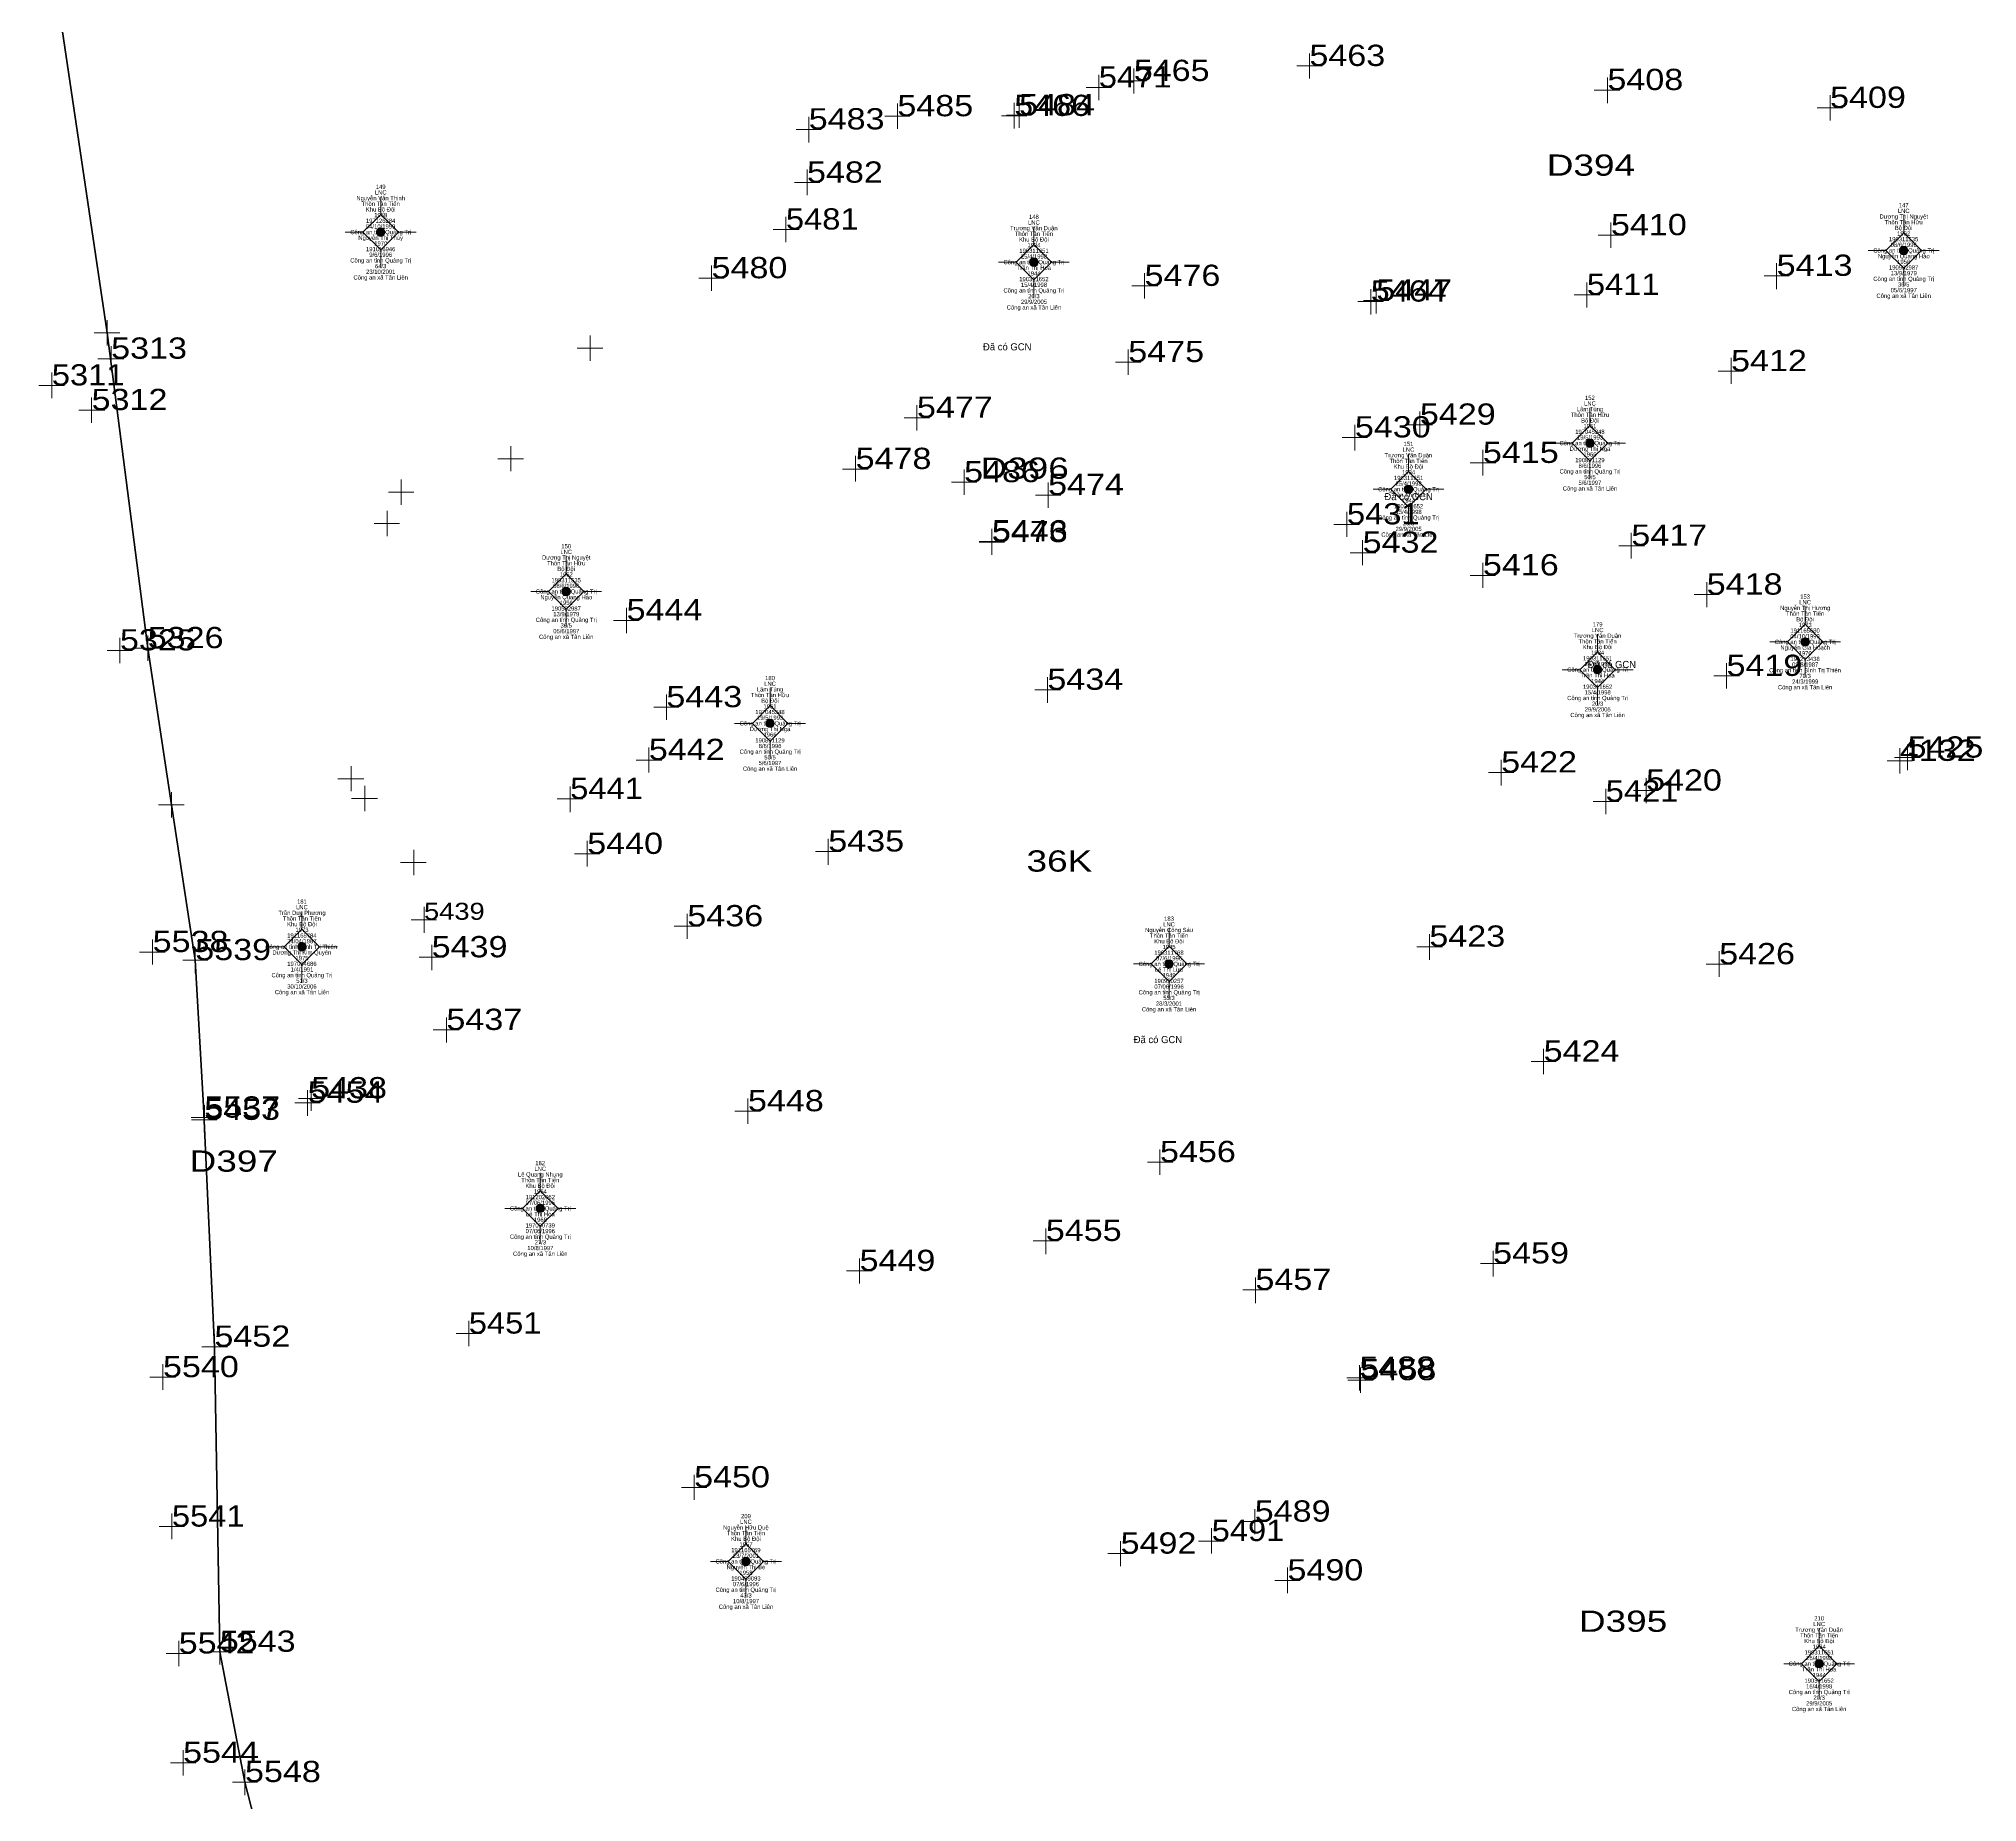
# Model space of a CAD drawing. Header units: metres. Extents: x 548949 to 550221, y 1836732 to 1838051.
# Drawn here: x 548998 to 549134.9, y 1837619.1 to 1837743.6 of the extents above; entities that cross this region are included whole.
import ezdxf
from ezdxf.enums import TextEntityAlignment as Align

# ---------------------------------------------------------------- set-up
doc = ezdxf.new("R2010")
doc.units = ezdxf.units.M
doc.header["$LTSCALE"] = 0.12
for name, color, linetype, lineweight in [('11', 7, 'Continuous', 13), ('4', 7, 'Continuous', 13), ('52', 7, 'Continuous', 35)]:
    doc.layers.add(name, color=color, linetype=linetype, lineweight=lineweight)
for name, color, linetype in [('15', 7, 'Continuous'), ('16', 7, 'Continuous'), ('5', 7, 'Continuous')]:
    doc.layers.add(name, color=color, linetype=linetype)

msp = doc.modelspace()

# ---------------------------------------------------------------- hatches: boundary and pattern name
at = {"layer": '11'}
for points in [[(549022.4795, 1837729.93, 1), (549021.8795, 1837729.93, 1)], [(549130.0095, 1837728.63, 1), (549129.4095, 1837728.63, 1)], [(549068.5995, 1837727.81, 1), (549067.9995, 1837727.81, 1)], [(549107.8595, 1837715.03, 1), (549107.2595, 1837715.03, 1)], [(549095.0495, 1837711.77, 1), (549094.4495, 1837711.77, 1)], [(549035.5795, 1837704.55, 1), (549034.9795, 1837704.55, 1)], [(549123.0495, 1837700.99, 1), (549122.4495, 1837700.99, 1)], [(549108.3995, 1837699.03, 1), (549107.7995, 1837699.03, 1)], [(549049.9695, 1837695.24, 1), (549049.3695, 1837695.24, 1)], [(549016.9195, 1837679.46, 1), (549016.3195, 1837679.46, 1)], [(549078.1395, 1837678.25, 1), (549077.5395, 1837678.25, 1)], [(549033.7495, 1837660.99, 1), (549033.1495, 1837660.99, 1)], [(549048.2695, 1837636.06, 1), (549047.6695, 1837636.06, 1)], [(549124.0395, 1837628.84, 1), (549123.4395, 1837628.84, 1)]]:
    msp.add_hatch(color=256, dxfattribs=at).paths.add_polyline_path(points)

# ---------------------------------------------------------------- linework, layer by layer
for p, q in [((549022.18, 1837732.43), (549022.18, 1837731.18)), ((549129.71, 1837731.13), (549129.71, 1837729.88)), ((549020.93, 1837729.93), (549019.68, 1837729.93)), ((549024.68, 1837729.93), (549023.43, 1837729.93)), ((549068.3, 1837730.31), (549068.3, 1837729.06)), ((549022.18, 1837728.68), (549022.18, 1837727.43)), ((549128.46, 1837728.63), (549127.21, 1837728.63)), ((549132.21, 1837728.63), (549130.96, 1837728.63)), ((549067.05, 1837727.81), (549065.8, 1837727.81)), ((549070.8, 1837727.81), (549069.55, 1837727.81)), ((549129.71, 1837727.38), (549129.71, 1837726.13)), ((549068.3, 1837726.56), (549068.3, 1837725.31)), ((549107.56, 1837717.53), (549107.56, 1837716.28)), ((549106.31, 1837715.03), (549105.06, 1837715.03)), ((549110.06, 1837715.03), (549108.81, 1837715.03)), ((549094.75, 1837714.27), (549094.75, 1837713.02)), ((549107.56, 1837713.78), (549107.56, 1837712.53)), ((549093.5, 1837711.77), (549092.25, 1837711.77)), ((549097.25, 1837711.77), (549096, 1837711.77)), ((549094.75, 1837710.52), (549094.75, 1837709.27)), ((549035.28, 1837707.05), (549035.28, 1837705.8)), ((549034.03, 1837704.55), (549032.78, 1837704.55)), ((549037.78, 1837704.55), (549036.53, 1837704.55)), ((549035.28, 1837703.3), (549035.28, 1837702.05)), ((549122.75, 1837703.49), (549122.75, 1837702.24)), ((549108.1, 1837701.53), (549108.1, 1837700.28)), ((549121.5, 1837700.99), (549120.25, 1837700.99)), ((549122.75, 1837699.74), (549122.75, 1837698.49)), ((549125.25, 1837700.99), (549124, 1837700.99)), ((549106.85, 1837699.03), (549105.6, 1837699.03)), ((549110.6, 1837699.03), (549109.35, 1837699.03)), ((549049.67, 1837697.74), (549049.67, 1837696.49)), ((549108.1, 1837697.78), (549108.1, 1837696.53)), ((549048.42, 1837695.24), (549047.17, 1837695.24)), ((549052.17, 1837695.24), (549050.92, 1837695.24)), ((549049.67, 1837693.99), (549049.67, 1837692.74)), ((549016.62, 1837681.96), (549016.62, 1837680.71)), ((549077.84, 1837680.75), (549077.84, 1837679.5)), ((549015.37, 1837679.46), (549014.12, 1837679.46)), ((549019.12, 1837679.46), (549017.87, 1837679.46)), ((549016.62, 1837678.21), (549016.62, 1837676.96)), ((549076.59, 1837678.25), (549075.34, 1837678.25)), ((549080.34, 1837678.25), (549079.09, 1837678.25)), ((549077.84, 1837677), (549077.84, 1837675.75)), ((549033.45, 1837663.49), (549033.45, 1837662.24)), ((549032.2, 1837660.99), (549030.95, 1837660.99)), ((549035.95, 1837660.99), (549034.7, 1837660.99)), ((549033.45, 1837659.74), (549033.45, 1837658.49)), ((549047.97, 1837638.56), (549047.97, 1837637.31)), ((549046.72, 1837636.06), (549045.47, 1837636.06)), ((549050.47, 1837636.06), (549049.22, 1837636.06)), ((549047.97, 1837634.81), (549047.97, 1837633.56)), ((549123.74, 1837631.34), (549123.74, 1837630.09)), ((549122.49, 1837628.84), (549121.24, 1837628.84)), ((549126.24, 1837628.84), (549124.99, 1837628.84)), ((549123.74, 1837627.59), (549123.74, 1837626.34))]:
    msp.add_line(p, q, dxfattribs=at)
for points in [[(549022.18, 1837731.18), (549020.93, 1837729.93), (549022.18, 1837728.68), (549023.43, 1837729.93)], [(549129.71, 1837729.88), (549128.46, 1837728.63), (549129.71, 1837727.38), (549130.96, 1837728.63)], [(549068.3, 1837729.06), (549067.05, 1837727.81), (549068.3, 1837726.56), (549069.55, 1837727.81)], [(549107.56, 1837716.28), (549106.31, 1837715.03), (549107.56, 1837713.78), (549108.81, 1837715.03)], [(549094.75, 1837713.02), (549093.5, 1837711.77), (549094.75, 1837710.52), (549096, 1837711.77)], [(549035.28, 1837705.8), (549034.03, 1837704.55), (549035.28, 1837703.3), (549036.53, 1837704.55)], [(549122.75, 1837702.24), (549121.5, 1837700.99), (549122.75, 1837699.74), (549124, 1837700.99)], [(549108.1, 1837700.28), (549106.85, 1837699.03), (549108.1, 1837697.78), (549109.35, 1837699.03)], [(549049.67, 1837696.49), (549048.42, 1837695.24), (549049.67, 1837693.99), (549050.92, 1837695.24)], [(549016.62, 1837680.71), (549015.37, 1837679.46), (549016.62, 1837678.21), (549017.87, 1837679.46)], [(549077.84, 1837679.5), (549076.59, 1837678.25), (549077.84, 1837677), (549079.09, 1837678.25)], [(549033.45, 1837662.24), (549032.2, 1837660.99), (549033.45, 1837659.74), (549034.7, 1837660.99)], [(549047.97, 1837637.31), (549046.72, 1837636.06), (549047.97, 1837634.81), (549049.22, 1837636.06)], [(549123.74, 1837630.09), (549122.49, 1837628.84), (549123.74, 1837627.59), (549124.99, 1837628.84)]]:
    msp.add_lwpolyline(points, close=True, dxfattribs=at)
for centre in [(549022.1795, 1837729.93), (549129.7095, 1837728.63), (549068.2995, 1837727.81), (549107.5595, 1837715.03), (549094.7495, 1837711.77), (549035.2795, 1837704.55), (549122.7495, 1837700.99), (549108.0995, 1837699.03), (549049.6695, 1837695.24), (549016.6195, 1837679.46), (549077.8395, 1837678.25), (549033.4495, 1837660.99), (549047.9695, 1837636.06), (549123.7395, 1837628.84)]:
    msp.add_circle(centre, 0.3, dxfattribs=at)
at = {"layer": '4'}
for p, q in [((549087.75, 1837740.77), (549087.75, 1837742.55)), ((549072.88, 1837739.25), (549072.88, 1837741.03)), ((549075.35, 1837739.71), (549075.35, 1837741.49)), ((549088.68, 1837741.66), (549086.86, 1837741.66)), ((549108.79, 1837739.03), (549108.79, 1837740.85)), ((549073.77, 1837740.14), (549071.99, 1837740.14)), ((549076.24, 1837740.6), (549074.42, 1837740.6)), ((549109.68, 1837739.96), (549107.86, 1837739.96)), ((549124.51, 1837737.81), (549124.51, 1837739.59)), ((549052.4, 1837736.26), (549052.4, 1837738.07)), ((549059.55, 1837738.11), (549057.77, 1837738.11)), ((549058.66, 1837737.22), (549058.66, 1837739)), ((549067.8, 1837738.13), (549066.02, 1837738.13)), ((549068.14, 1837738.18), (549066.36, 1837738.18)), ((549066.91, 1837737.24), (549066.91, 1837739.06)), ((549067.25, 1837737.29), (549067.25, 1837739.1)), ((549125.4, 1837738.7), (549123.61, 1837738.7)), ((549053.29, 1837737.18), (549051.51, 1837737.18)), ((549052.28, 1837732.53), (549052.28, 1837734.34)), ((549053.18, 1837733.42), (549051.39, 1837733.42)), ((549051.72, 1837730.11), (549049.9, 1837730.11)), ((549050.79, 1837729.22), (549050.79, 1837731)), ((549109.04, 1837728.82), (549109.04, 1837730.61)), ((549109.93, 1837729.71), (549108.15, 1837729.71)), ((549045.54, 1837725.78), (549045.54, 1837727.56)), ((549076.11, 1837725.24), (549076.11, 1837727.02)), ((549120.74, 1837725.91), (549120.74, 1837727.73)), ((549046.43, 1837726.67), (549044.65, 1837726.67)), ((549077.04, 1837726.13), (549075.22, 1837726.13)), ((549092.08, 1837724.1), (549092.08, 1837725.91)), ((549092.47, 1837724.18), (549092.47, 1837725.99)), ((549107.34, 1837724.6), (549107.34, 1837726.38)), ((549121.63, 1837726.84), (549119.85, 1837726.84)), ((549092.97, 1837725.02), (549091.16, 1837725.02)), ((549093.36, 1837725.1), (549091.58, 1837725.1)), ((549108.26, 1837725.49), (549106.45, 1837725.49)), ((549002.88, 1837721.92), (549002.88, 1837723.7)), ((549003.77, 1837722.81), (549001.95, 1837722.81)), ((549003.15, 1837720.1), (549003.15, 1837721.88)), ((549037.87, 1837721.73), (549036.05, 1837721.73)), ((549036.98, 1837720.84), (549036.98, 1837722.62)), ((549074.96, 1837719.86), (549074.96, 1837721.64)), ((549004.04, 1837720.99), (549002.22, 1837720.99)), ((549075.85, 1837720.75), (549074.07, 1837720.75)), ((549117.52, 1837719.22), (549117.52, 1837721.04)), ((548999.85, 1837719.1), (548998.04, 1837719.1)), ((548998.96, 1837718.21), (548998.96, 1837720.02)), ((549118.41, 1837720.11), (549116.6, 1837720.11)), ((549001.77, 1837716.47), (549001.77, 1837718.25)), ((549060.04, 1837715.93), (549060.04, 1837717.71)), ((549002.7, 1837717.36), (549000.88, 1837717.36)), ((549060.93, 1837716.82), (549059.15, 1837716.82)), ((549090.96, 1837714.5), (549090.96, 1837716.32)), ((549096.44, 1837716.33), (549094.66, 1837716.33)), ((549095.55, 1837715.44), (549095.55, 1837717.26)), ((549031.38, 1837713.04), (549031.38, 1837714.82)), ((549091.85, 1837715.43), (549090.07, 1837715.43)), ((549032.27, 1837713.93), (549030.45, 1837713.93)), ((549055.71, 1837712.31), (549055.71, 1837714.12)), ((549100.92, 1837713.63), (549099.11, 1837713.63)), ((549100, 1837712.74), (549100, 1837714.56)), ((549023.63, 1837710.68), (549023.63, 1837712.47)), ((549056.6, 1837713.2), (549054.78, 1837713.2)), ((549064.26, 1837712.27), (549062.48, 1837712.27)), ((549063.37, 1837711.38), (549063.37, 1837713.16)), ((549069.3, 1837710.47), (549069.3, 1837712.25)), ((549024.52, 1837711.57), (549022.74, 1837711.57)), ((549070.19, 1837711.36), (549068.41, 1837711.36)), ((549023.52, 1837709.35), (549021.71, 1837709.35)), ((549022.63, 1837708.46), (549022.63, 1837710.24)), ((549091.29, 1837709.29), (549089.48, 1837709.29)), ((549090.4, 1837708.4), (549090.4, 1837710.18)), ((549066.22, 1837708.09), (549064.44, 1837708.09)), ((549066.22, 1837708.04), (549064.44, 1837708.04)), ((549065.33, 1837707.2), (549065.33, 1837708.98)), ((549065.33, 1837707.15), (549065.33, 1837708.97)), ((549091.51, 1837706.4), (549091.51, 1837708.18)), ((549110.48, 1837706.89), (549110.48, 1837708.7)), ((549092.44, 1837707.29), (549090.62, 1837707.29)), ((549100, 1837704.8), (549100, 1837706.58)), ((549111.4, 1837707.78), (549109.59, 1837707.78)), ((549100.89, 1837705.69), (549099.11, 1837705.69)), ((549115.8, 1837703.44), (549115.8, 1837705.22)), ((549116.69, 1837704.33), (549114.91, 1837704.33)), ((549040.43, 1837702.51), (549038.62, 1837702.51)), ((549039.54, 1837701.62), (549039.54, 1837703.4)), ((549003.77, 1837699.5), (549003.77, 1837701.28)), ((549005.73, 1837699.66), (549005.73, 1837701.44)), ((549004.66, 1837700.39), (549002.88, 1837700.39)), ((549006.62, 1837700.55), (549004.84, 1837700.55)), ((549069.25, 1837696.68), (549069.25, 1837698.5)), ((549118.12, 1837698.59), (549116.31, 1837698.59)), ((549117.2, 1837697.7), (549117.2, 1837699.49)), ((549042.35, 1837695.49), (549042.35, 1837697.27)), ((549070.18, 1837697.61), (549068.36, 1837697.61)), ((549043.24, 1837696.38), (549041.46, 1837696.38)), ((549041.11, 1837691.76), (549041.11, 1837693.54)), ((549130.87, 1837692.82), (549129.06, 1837692.82)), ((549129.44, 1837691.7), (549129.44, 1837693.49)), ((549129.98, 1837691.93), (549129.98, 1837693.74)), ((549020.09, 1837690.44), (549020.09, 1837692.22)), ((549042.04, 1837692.65), (549040.22, 1837692.65)), ((549102.18, 1837691.77), (549100.4, 1837691.77)), ((549101.29, 1837690.84), (549101.29, 1837692.66)), ((549130.33, 1837692.59), (549128.55, 1837692.59)), ((549007.42, 1837688.59), (549007.42, 1837690.37)), ((549020.98, 1837691.33), (549019.16, 1837691.33)), ((549021.06, 1837689.05), (549021.06, 1837690.83)), ((549035.56, 1837688.98), (549035.56, 1837690.79)), ((549108.67, 1837688.83), (549108.67, 1837690.61)), ((549112.41, 1837690.49), (549110.63, 1837690.49)), ((549111.52, 1837689.6), (549111.52, 1837691.38)), ((549008.31, 1837689.48), (549006.49, 1837689.48)), ((549021.95, 1837689.94), (549020.13, 1837689.94)), ((549036.45, 1837689.9), (549034.64, 1837689.9)), ((549109.6, 1837689.72), (549107.78, 1837689.72)), ((549024.51, 1837684.52), (549024.51, 1837686.3)), ((549037.65, 1837686.02), (549035.86, 1837686.02)), ((549036.76, 1837685.13), (549036.76, 1837686.94)), ((549054.67, 1837686.19), (549052.89, 1837686.19)), ((549053.78, 1837685.26), (549053.78, 1837687.08)), ((549025.4, 1837685.41), (549023.58, 1837685.41)), ((549025.24, 1837680.48), (549025.24, 1837682.29)), ((549025.24, 1837680.44), (549025.24, 1837682.26)), ((549026.13, 1837681.37), (549024.34, 1837681.37)), ((549026.13, 1837681.37), (549024.35, 1837681.37)), ((549044.72, 1837680.91), (549042.9, 1837680.91)), ((549043.83, 1837680.02), (549043.83, 1837681.8)), ((549006.08, 1837678.2), (549006.08, 1837679.98)), ((549009.09, 1837677.6), (549009.09, 1837679.41)), ((549025.78, 1837677.8), (549025.78, 1837679.61)), ((549097.15, 1837679.47), (549095.33, 1837679.47)), ((549096.22, 1837678.54), (549096.22, 1837680.36)), ((549116.68, 1837677.34), (549116.68, 1837679.16)), ((549006.97, 1837679.09), (549005.16, 1837679.09)), ((549009.98, 1837678.52), (549008.2, 1837678.52)), ((549026.67, 1837678.72), (549024.89, 1837678.72)), ((549117.57, 1837678.23), (549115.76, 1837678.23)), ((549026.82, 1837672.7), (549026.82, 1837674.48)), ((549027.71, 1837673.59), (549025.89, 1837673.59)), ((549105.18, 1837671.36), (549103.4, 1837671.36)), ((549104.29, 1837670.47), (549104.29, 1837672.25)), ((549017.27, 1837667.87), (549017.27, 1837669.65)), ((549009.72, 1837666.35), (549009.72, 1837668.16)), ((549009.73, 1837666.51), (549009.73, 1837668.29)), ((549017.91, 1837668.45), (549016.13, 1837668.45)), ((549018.16, 1837668.76), (549016.38, 1837668.76)), ((549017.02, 1837667.52), (549017.02, 1837669.34)), ((549048.11, 1837666.96), (549048.11, 1837668.74)), ((549010.62, 1837667.4), (549008.8, 1837667.4)), ((549010.61, 1837667.24), (549008.82, 1837667.24)), ((549049, 1837667.85), (549047.18, 1837667.85)), ((549078.12, 1837664.26), (549076.31, 1837664.26)), ((549077.2, 1837663.37), (549077.2, 1837665.15)), ((549070.03, 1837658.69), (549068.25, 1837658.69)), ((549069.14, 1837657.76), (549069.14, 1837659.58)), ((549055.99, 1837655.68), (549055.99, 1837657.46)), ((549100.72, 1837656.18), (549100.72, 1837657.99)), ((549056.88, 1837656.57), (549055.06, 1837656.57)), ((549083.94, 1837654.3), (549083.94, 1837656.12)), ((549101.61, 1837657.1), (549099.83, 1837657.1)), ((549084.83, 1837655.23), (549083.05, 1837655.23)), ((549010.44, 1837650.3), (549010.44, 1837652.11)), ((549029.29, 1837652.15), (549027.51, 1837652.15)), ((549028.4, 1837651.26), (549028.4, 1837653.04)), ((549011.36, 1837651.22), (549009.55, 1837651.22)), ((549007.7, 1837649.07), (549005.88, 1837649.07)), ((549006.81, 1837648.18), (549006.81, 1837650)), ((549092.17, 1837649.03), (549090.39, 1837649.03)), ((549091.28, 1837648.14), (549091.28, 1837649.92)), ((549091.36, 1837647.97), (549091.36, 1837649.75)), ((549092.25, 1837648.86), (549090.47, 1837648.86)), ((549044.31, 1837640.4), (549044.31, 1837642.18)), ((549045.2, 1837641.29), (549043.42, 1837641.29)), ((549007.44, 1837637.63), (549007.44, 1837639.44)), ((549083.89, 1837637.98), (549083.89, 1837639.76)), ((549008.33, 1837638.52), (549006.55, 1837638.52)), ((549080.85, 1837636.61), (549080.85, 1837638.42)), ((549084.78, 1837638.87), (549083, 1837638.87)), ((549074.42, 1837635.72), (549074.42, 1837637.5)), ((549081.74, 1837637.5), (549079.92, 1837637.5)), ((549075.31, 1837636.61), (549073.53, 1837636.61)), ((549086.2, 1837633.83), (549086.2, 1837635.64)), ((549087.09, 1837634.72), (549085.31, 1837634.72)), ((549007.92, 1837628.67), (549007.92, 1837630.45)), ((549010.82, 1837628.79), (549010.82, 1837630.57)), ((549008.81, 1837629.56), (549007.03, 1837629.56)), ((549011.71, 1837629.68), (549009.93, 1837629.68)), ((549009.12, 1837621.84), (549007.34, 1837621.84)), ((549008.23, 1837620.95), (549008.23, 1837622.73)), ((549013.49, 1837620.48), (549011.71, 1837620.48)), ((549012.6, 1837619.56), (549012.6, 1837621.37))]:
    msp.add_line(p, q, dxfattribs=at)
at = {"layer": '52'}
for points in [[(549007.42, 1837689.48), (549005.73, 1837700.55), (549002.88, 1837722.81), (548999.59, 1837744.87)], [(549009.67, 1837668.2), (549009.09, 1837678.52), (549007.42, 1837689.48)], [(549012.6, 1837620.48), (549010.82, 1837629.68), (549010.44, 1837651.22), (549009.67, 1837668.2)], [(549015.71, 1837597.27), (549014.98, 1837611.12), (549012.6, 1837620.48)]]:
    msp.add_lwpolyline(points, dxfattribs=at)

# ---------------------------------------------------------------- texts
at = {"layer": '15'}
for s, p in [('Nguyễn Văn Thịnh', (549022.18, 1837732.18)), ('Thôn Tân Tiến', (549022.18, 1837731.78)), ('Khu Bộ Đội', (549022.18, 1837731.38)), ('Dương Thị Nguyệt', (549129.715, 1837730.88)), ('Công an tỉnh Quảng Trị', (549022.185, 1837729.78)), ('Nguyễn Thị Thúy', (549022.18, 1837729.38)), ('04/10/1999', (549022.175, 1837730.18)), ('197126284', (549022.175, 1837730.58)), ('Trương Văn Duận', (549068.295, 1837730.06)), ('Thôn Tân Tiến', (549068.3, 1837729.66)), ('Thôn Tân Hữu', (549129.705, 1837730.48)), ('Bộ Đội', (549129.705, 1837730.08)), ('Khu Bộ Đội', (549068.3, 1837729.26)), ('25/4/1998', (549068.305, 1837728.06)), ('Công an tỉnh Quảng Trị', (549129.715, 1837728.48)), ('Nguyễn Quang Hào', (549129.715, 1837728.08)), ('190311535', (549129.705, 1837729.28)), ('Công an tỉnh Quảng Trị', (549022.185, 1837727.78)), ('Công an tỉnh Quảng Trị', (549068.305, 1837727.66)), ('Trần Thị Hoa', (549068.295, 1837727.26)), ('190582987', (549129.705, 1837727.28)), ('13/9/1979', (549129.715, 1837726.88)), ('Công an xã Tân Liên', (549022.18, 1837726.58)), ('Công an tỉnh Quảng Trị', (549068.305, 1837725.66)), ('15/4/1998', (549068.305, 1837726.06)), ('Công an tỉnh Quảng Trị', (549129.715, 1837726.48)), ('05/6/1997', (549129.715, 1837725.68)), ('Công an xã Tân Liên', (549068.3, 1837724.46)), ('29/9/2005', (549068.305, 1837724.86)), ('Công an xã Tân Liên', (549129.71, 1837725.28)), ('Thôn Tân Hữu', (549107.555, 1837716.88)), ('Bộ Đội', (549107.555, 1837716.48)), ('Công an tỉnh Quảng Trị', (549107.565, 1837714.88)), ('Dương Thị Nga', (549107.56, 1837714.48)), ('197045348', (549107.555, 1837715.68)), ('19/5/1993', (549107.565, 1837715.28)), ('Trương Văn Duận', (549094.745, 1837714.02)), ('Thôn Tân Tiến', (549094.75, 1837713.62)), ('Khu Bộ Đội', (549094.75, 1837713.22)), ('190891129', (549107.555, 1837713.68)), ('Công an tỉnh Quảng Trị', (549094.755, 1837711.62)), ('25/4/1998', (549094.755, 1837712.02)), ('Công an tỉnh Quảng Trị', (549107.565, 1837712.88)), ('Công an xã Tân Liên', (549107.56, 1837711.68)), ('5/6/1997', (549107.555, 1837712.08)), ('Trần Thị Hoa', (549094.745, 1837711.22)), ('Công an tỉnh Quảng Trị', (549094.755, 1837709.62)), ('15/4/1998', (549094.755, 1837710.02)), ('Công an xã Tân Liên', (549094.75, 1837708.42)), ('29/9/2005', (549094.755, 1837708.82)), ('Dương Thị Nguyệt', (549035.285, 1837706.8)), ('Thôn Tân Hữu', (549035.275, 1837706.4)), ('190311535', (549035.275, 1837705.2)), ('Bộ Đội', (549035.275, 1837706)), ('Công an tỉnh Quảng Trị', (549035.285, 1837704.4)), ('Nguyễn Quang Hào', (549035.285, 1837704)), ('Công an tỉnh Quảng Trị', (549035.285, 1837702.4)), ('190582987', (549035.275, 1837703.2)), ('13/9/1979', (549035.285, 1837702.8)), ('Nguyễn Thị Hương', (549122.755, 1837703.24)), ('Thôn Tân Tiến', (549122.75, 1837702.84)), ('Bộ Đội', (549122.745, 1837702.44)), ('Công an xã Tân Liên', (549035.28, 1837701.2)), ('05/6/1997', (549035.285, 1837701.6)), ('Trương Văn Duận', (549108.095, 1837701.28)), ('Thôn Tân Tiến', (549108.1, 1837700.88)), ('Công an tỉnh Quảng Trị', (549122.755, 1837700.84)), ('04/10/1999', (549122.745, 1837701.24)), ('191165680', (549122.745, 1837701.64)), ('Khu Bộ Đội', (549108.1, 1837700.48)), ('Nguyễn Gia Hoạch', (549122.755, 1837700.44)), ('191213438', (549122.745, 1837699.64)), ('Công an tỉnh Quảng Trị', (549108.105, 1837698.88)), ('Trần Thị Hoa', (549108.095, 1837698.48)), ('25/4/1998', (549108.105, 1837699.28)), ('Công an tỉnh Bình Trị Thiên', (549122.745, 1837698.84)), ('08/8/1987', (549122.755, 1837699.24)), ('24/3/1999', (549122.755, 1837698.04)), ('Thôn Tân Hữu', (549049.665, 1837697.09)), ('Bộ Đội', (549049.665, 1837696.69)), ('Công an tỉnh Quảng Trị', (549108.105, 1837696.88)), ('15/4/1998', (549108.105, 1837697.28)), ('Công an xã Tân Liên', (549122.75, 1837697.64)), ('197045348', (549049.665, 1837695.89)), ('19/5/1993', (549049.675, 1837695.49)), ('Công an xã Tân Liên', (549108.1, 1837695.68)), ('29/9/2005', (549108.105, 1837696.08)), ('Công an tỉnh Quảng Trị', (549049.675, 1837695.09)), ('Dương Thị Nga', (549049.67, 1837694.69)), ('190891129', (549049.665, 1837693.89)), ('Công an tỉnh Quảng Trị', (549049.675, 1837693.09)), ('Công an xã Tân Liên', (549049.67, 1837691.89)), ('5/6/1997', (549049.665, 1837692.29)), ('Trần Duy Phương', (549016.625, 1837681.71)), ('Thôn Tân Tiến', (549016.62, 1837681.31)), ('Khu Bộ Đội', (549016.62, 1837680.91)), ('Nguyễn Công Sáu', (549077.845, 1837680.5)), ('Công an tỉnh Bình Trị Thiên ', (549016.625, 1837679.31)), ('Dương Thị Kim Quyên', (549016.615, 1837678.91)), ('24/04/1987', (549016.615, 1837679.71)), ('191165784', (549016.615, 1837680.11)), ('Thôn Tân Tiến', (549077.84, 1837680.1)), ('Khu Bộ Đội', (549077.84, 1837679.7)), ('190311768', (549077.835, 1837678.9)), ('Công an tỉnh Quảng Trị', (549077.845, 1837678.1)), ('Công an tỉnh Quảng Trị', (549016.625, 1837677.31)), ('Công an xã Tân Liên', (549016.62, 1837676.11)), ('Công an tỉnh Quảng Trị', (549077.845, 1837676.1)), ('190950257', (549077.835, 1837676.9)), ('Công an xã Tân Liên', (549077.84, 1837674.9)), ('Lê Quang Nhung', (549033.45, 1837663.24)), ('Thôn Tân Tiến', (549033.45, 1837662.84)), ('Khu Bộ Đội', (549033.45, 1837662.44)), ('Công an tỉnh Quảng Trị', (549033.455, 1837660.84)), ('197090739', (549033.445, 1837659.64)), ('Lê Thị Hóa', (549033.45, 1837660.44)), ('Công an tỉnh Quảng Trị', (549033.455, 1837658.84)), ('Công an xã Tân Liên', (549033.45, 1837657.64)), ('10/8/1997', (549033.455, 1837658.04)), ('Nguyễn Hữu Duệ', (549047.965, 1837638.31)), ('Thôn Tân Tiến', (549047.97, 1837637.91)), ('Khu Bộ Đội', (549047.97, 1837637.51)), ('191165769', (549047.965, 1837636.71)), ('Công an tỉnh Quảng Trị', (549047.975, 1837635.91)), ('Nguyễn Thị Bé', (549047.97, 1837635.51)), ('Công an tỉnh Quảng Trị', (549047.975, 1837633.91)), ('190489093', (549047.965, 1837634.71)), ('Công an xã Tân Liên', (549047.97, 1837632.71)), ('10/8/1997', (549047.975, 1837633.11)), ('Trương Văn Duận', (549123.735, 1837631.09)), ('Thôn Tân Tiến', (549123.74, 1837630.69)), ('Khu Bộ Đội', (549123.74, 1837630.29)), ('Công an tỉnh Quảng Trị', (549123.745, 1837628.69)), ('Trần Thị Hoa', (549123.735, 1837628.29)), ('25/4/1998', (549123.745, 1837629.09)), ('15/4/1998', (549123.745, 1837627.09)), ('Công an tỉnh Quảng Trị', (549123.745, 1837626.69)), ('Công an xã Tân Liên', (549123.74, 1837625.49)), ('29/9/2005', (549123.745, 1837625.89))]:
    msp.add_text(s, height=0.3, dxfattribs=at).set_placement(p, align=Align.CENTER)
for s, width, p in [('LNC', 0.95, (549022.18, 1837732.58)), ('149', 0.95, (549022.18, 1837732.98)), ('1968', 0.95, (549022.185, 1837730.98)), ('148', 0.95, (549068.3, 1837730.86)), ('LNC', 0.95, (549129.71, 1837731.28)), ('147', 0.95, (549129.71, 1837731.68)), ('LNC', 0.95, (549068.3, 1837730.46)), ('1962', 0.95, (549129.71, 1837729.68)), ('191016946', 0.95, (549022.18, 1837728.58)), ('9/6/1996', 0.95, (549022.18, 1837728.18)), ('1970', 0.95, (549022.185, 1837728.98)), ('190311651', 0.95, (549068.305, 1837728.46)), ('1934', 0.95, (549068.305, 1837728.86)), ('08/6/1996', 0.95, (549129.71, 1837728.88)), ('23/10/2001', 0.95, (549022.185, 1837726.98)), ('64/3', 0.95, (549022.18, 1837727.38)), ('1944', 0.95, (549068.305, 1837726.86)), ('1956', 0.95, (549129.71, 1837727.68)), ('190311652', 0.95, (549068.3, 1837726.46)), ('36/5', 0.95, (549129.71, 1837726.08)), ('20/3', 0.95, (549068.3, 1837725.26)), ('Lâm Tùng', 0.95, (549107.56, 1837717.28)), ('LNC', 0.95, (549107.56, 1837717.68)), ('152', 0.95, (549107.555, 1837718.08)), ('1961', 0.9, (549107.555, 1837716.08)), ('LNC', 0.95, (549094.75, 1837714.42)), ('151', 0.85, (549094.75, 1837714.82)), ('8/6/1996', 0.95, (549107.56, 1837713.28)), ('1966', 0.95, (549107.56, 1837714.08)), ('190311651', 0.95, (549094.755, 1837712.42)), ('1934', 0.95, (549094.755, 1837712.82)), ('50/5', 0.95, (549107.56, 1837712.48)), ('190311652', 0.95, (549094.75, 1837710.42)), ('1944', 0.95, (549094.755, 1837710.82)), ('20/3', 0.95, (549094.75, 1837709.22)), ('150', 0.95, (549035.28, 1837707.6)), ('LNC', 0.95, (549035.28, 1837707.2)), ('08/6/1996', 0.95, (549035.28, 1837704.8)), ('1962', 0.95, (549035.28, 1837705.6)), ('1956', 0.95, (549035.28, 1837703.6)), ('LNC', 0.95, (549122.75, 1837703.64)), ('153', 0.95, (549122.75, 1837704.04)), ('179', 0.95, (549108.1, 1837702.08)), ('36/5', 0.95, (549035.28, 1837702)), ('LNC', 0.95, (549108.1, 1837701.68)), ('1973', 0.95, (549122.755, 1837702.04)), ('190311651', 0.95, (549108.105, 1837699.68)), ('1934', 0.95, (549108.105, 1837700.08)), ('1970', 0.95, (549122.755, 1837700.04)), ('180', 0.95, (549049.67, 1837698.29)), ('1944', 0.95, (549108.105, 1837698.08)), ('70/3', 0.95, (549122.75, 1837698.44)), ('Lâm Tùng', 0.95, (549049.67, 1837697.49)), ('LNC', 0.95, (549049.67, 1837697.89)), ('190311652', 0.95, (549108.1, 1837697.68)), ('1961', 0.9, (549049.665, 1837696.29)), ('20/3', 0.95, (549108.1, 1837696.48)), ('1966', 0.95, (549049.67, 1837694.29)), ('8/6/1996', 0.95, (549049.67, 1837693.49)), ('50/5', 0.95, (549049.67, 1837692.69)), ('LNC', 0.95, (549016.62, 1837682.11)), ('181', 0.85, (549016.62, 1837682.51)), ('1973', 0.95, (549016.625, 1837680.51)), ('LNC', 0.95, (549077.84, 1837680.9)), ('183', 0.95, (549077.84, 1837681.3)), ('1945', 0.95, (549077.845, 1837679.3)), ('197004686', 0.95, (549016.62, 1837678.11)), ('1/4/1991', 0.9, (549016.625, 1837677.71)), ('1975', 0.95, (549016.625, 1837678.51)), ('Lê Thị Lưu', 0.95, (549077.84, 1837677.7)), ('07/6/1996', 0.95, (549077.84, 1837678.5)), ('30/10/2006', 0.95, (549016.62, 1837676.51)), ('51/3', 0.95, (549016.62, 1837676.91)), ('07/06/1996', 0.95, (549077.84, 1837676.5)), ('1949', 0.95, (549077.845, 1837677.3)), ('28/3/2001', 0.95, (549077.835, 1837675.3)), ('55/3', 0.95, (549077.84, 1837675.7)), ('182', 0.95, (549033.445, 1837664.04)), ('LNC', 0.95, (549033.45, 1837663.64)), ('07/06/1996', 0.95, (549033.45, 1837661.24)), ('191202062', 0.95, (549033.45, 1837661.64)), ('1964', 0.95, (549033.455, 1837662.04)), ('1968', 0.95, (549033.455, 1837660.04)), ('07/06/1996', 0.95, (549033.45, 1837659.24)), ('27/3', 0.95, (549033.45, 1837658.44)), ('209', 0.95, (549047.97, 1837639.11)), ('LNC', 0.95, (549047.97, 1837638.71)), ('1957', 0.95, (549047.975, 1837637.11)), ('23/7/2001', 0.95, (549047.965, 1837636.31)), ('1958', 0.95, (549047.975, 1837635.11)), ('07/6/1996', 0.95, (549047.97, 1837634.31)), ('43/3', 0.95, (549047.97, 1837633.51)), ('LNC', 0.95, (549123.74, 1837631.49)), ('210', 0.95, (549123.74, 1837631.89)), ('1934', 0.95, (549123.745, 1837629.89)), ('190311651', 0.95, (549123.745, 1837629.49)), ('190311652', 0.95, (549123.74, 1837627.49)), ('1944', 0.95, (549123.745, 1837627.89)), ('20/3', 0.95, (549123.74, 1837626.29))]:
    msp.add_text(s, height=0.3, dxfattribs=dict(at, width=width)).set_placement(p, align=Align.CENTER)
at = {"layer": '16'}
for p in [(549066.415, 1837721.58), (549094.755, 1837711), (549109.105, 1837699.15), (549077.055, 1837672.66)]:
    msp.add_text('Đã có GCN', height=0.5, dxfattribs=at).set_placement(p, align=Align.CENTER)
at = {"layer": '4', "width": 1.2}
msp.add_text('5439', height=1.2, dxfattribs=at).set_placement((549025.24, 1837681.37))
at = {"layer": '5'}
for s, width, p in [('5465', 1.2, (549075.35, 1837740.6)), ('5463', 1.2, (549087.75, 1837741.66)), ('5471', 1.15, (549072.88, 1837740.14)), ('5408', 1.2, (549108.79, 1837739.96)), ('5485', 1.2, (549058.66, 1837738.11)), ('5466', 1.2, (549066.91, 1837738.13)), ('5484', 1.2, (549067.25, 1837738.18)), ('5409', 1.2, (549124.51, 1837738.7)), ('5483', 1.2, (549052.4, 1837737.18)), ('D394 ', 1.3, (549104.51, 1837733.91)), ('5482', 1.2, (549052.28, 1837733.42)), ('5481', 1.15, (549050.79, 1837730.11)), ('5410', 1.2, (549109.04, 1837729.71)), ('5480', 1.2, (549045.54, 1837726.67)), ('5476', 1.2, (549076.11, 1837726.13)), ('5413', 1.2, (549120.74, 1837726.84)), ('5464', 1.2, (549092.08, 1837725.02)), ('5447', 1.2, (549092.47, 1837725.1)), ('5411', 1.15, (549107.34, 1837725.49)), ('5313', 1.2, (549003.15, 1837720.99)), ('5475', 1.2, (549074.96, 1837720.75)), ('5412', 1.2, (549117.52, 1837720.11)), ('5311', 1.15, (548998.96, 1837719.1)), ('5312', 1.2, (549001.77, 1837717.36)), ('5477', 1.2, (549060.04, 1837716.82)), ('5429', 1.2, (549095.55, 1837716.33)), ('5430', 1.2, (549090.96, 1837715.43)), ('5478', 1.2, (549055.71, 1837713.2)), ('5415', 1.2, (549100, 1837713.63)), ('5486', 1.2, (549063.37, 1837712.27)), ('D396 ', 1.3, (549064.53, 1837712.51)), ('5474', 1.2, (549069.3, 1837711.36)), ('5431', 1.15, (549090.4, 1837709.29)), ('5446', 1.2, (549065.33, 1837708.09)), ('5473', 1.2, (549065.33, 1837708.04)), ('5417', 1.2, (549110.48, 1837707.78)), ('5432', 1.2, (549091.51, 1837707.29)), ('5416', 1.2, (549100, 1837705.69)), ('5418', 1.2, (549115.8, 1837704.33)), ('5444', 1.2, (549039.54, 1837702.51)), ('5325', 1.2, (549003.77, 1837700.39)), ('5326', 1.2, (549005.73, 1837700.55)), ('5419', 1.2, (549117.2, 1837698.59)), ('5434', 1.2, (549069.25, 1837697.61)), ('5443', 1.2, (549042.35, 1837696.38)), ('5442', 1.2, (549041.11, 1837692.65)), ('5425', 1.2, (549129.98, 1837692.82)), ('5422', 1.2, (549101.29, 1837691.77)), ('4132', 1.2, (549129.44, 1837692.59)), ('5420', 1.2, (549111.52, 1837690.49)), ('5441', 1.15, (549035.56, 1837689.9)), ('5421', 1.15, (549108.67, 1837689.72)), ('5440', 1.2, (549036.76, 1837686.02)), ('5435', 1.2, (549053.78, 1837686.19)), ('36K ', 1.3, (549067.78, 1837684.77)), ('5436', 1.2, (549043.83, 1837680.91)), ('5538', 1.2, (549006.08, 1837679.09)), ('5423', 1.2, (549096.22, 1837679.47)), ('5539', 1.2, (549009.09, 1837678.52)), ('5439', 1.2, (549025.78, 1837678.72)), ('5426', 1.2, (549116.68, 1837678.23)), ('5437', 1.2, (549026.82, 1837673.59)), ('5424', 1.2, (549104.29, 1837671.36)), ('5454', 1.2, (549017.02, 1837668.45)), ('5438', 1.2, (549017.27, 1837668.76)), ('5453', 1.2, (549009.72, 1837667.24)), ('5537', 1.2, (549009.73, 1837667.4)), ('5448', 1.2, (549048.11, 1837667.85)), ('5456', 1.2, (549077.2, 1837664.26)), ('D397 ', 1.3, (549008.69, 1837663.58)), ('5455', 1.2, (549069.14, 1837658.69)), ('5459', 1.2, (549100.72, 1837657.1)), ('5449', 1.2, (549055.99, 1837656.57)), ('5457', 1.2, (549083.94, 1837655.23)), ('5451', 1.15, (549028.4, 1837652.15)), ('5452', 1.2, (549010.44, 1837651.22)), ('5540', 1.2, (549006.81, 1837649.07)), ('5488', 1.2, (549091.28, 1837649.03)), ('5458', 1.2, (549091.36, 1837648.86)), ('5450', 1.2, (549044.31, 1837641.29)), ('5541', 1.15, (549007.44, 1837638.52)), ('5489', 1.2, (549083.89, 1837638.87)), ('5492', 1.2, (549074.42, 1837636.61)), ('5491', 1.15, (549080.85, 1837637.5)), ('5490', 1.2, (549086.2, 1837634.72)), ('D395 ', 1.3, (549106.78, 1837631.09)), ('5543', 1.2, (549010.82, 1837629.68)), ('5542', 1.2, (549007.92, 1837629.56)), ('5544', 1.2, (549008.23, 1837621.84)), ('5548', 1.2, (549012.6, 1837620.48))]:
    msp.add_text(s, height=1.5, dxfattribs=dict(at, width=width)).set_placement(p)

doc.saveas('drawing.dxf')
